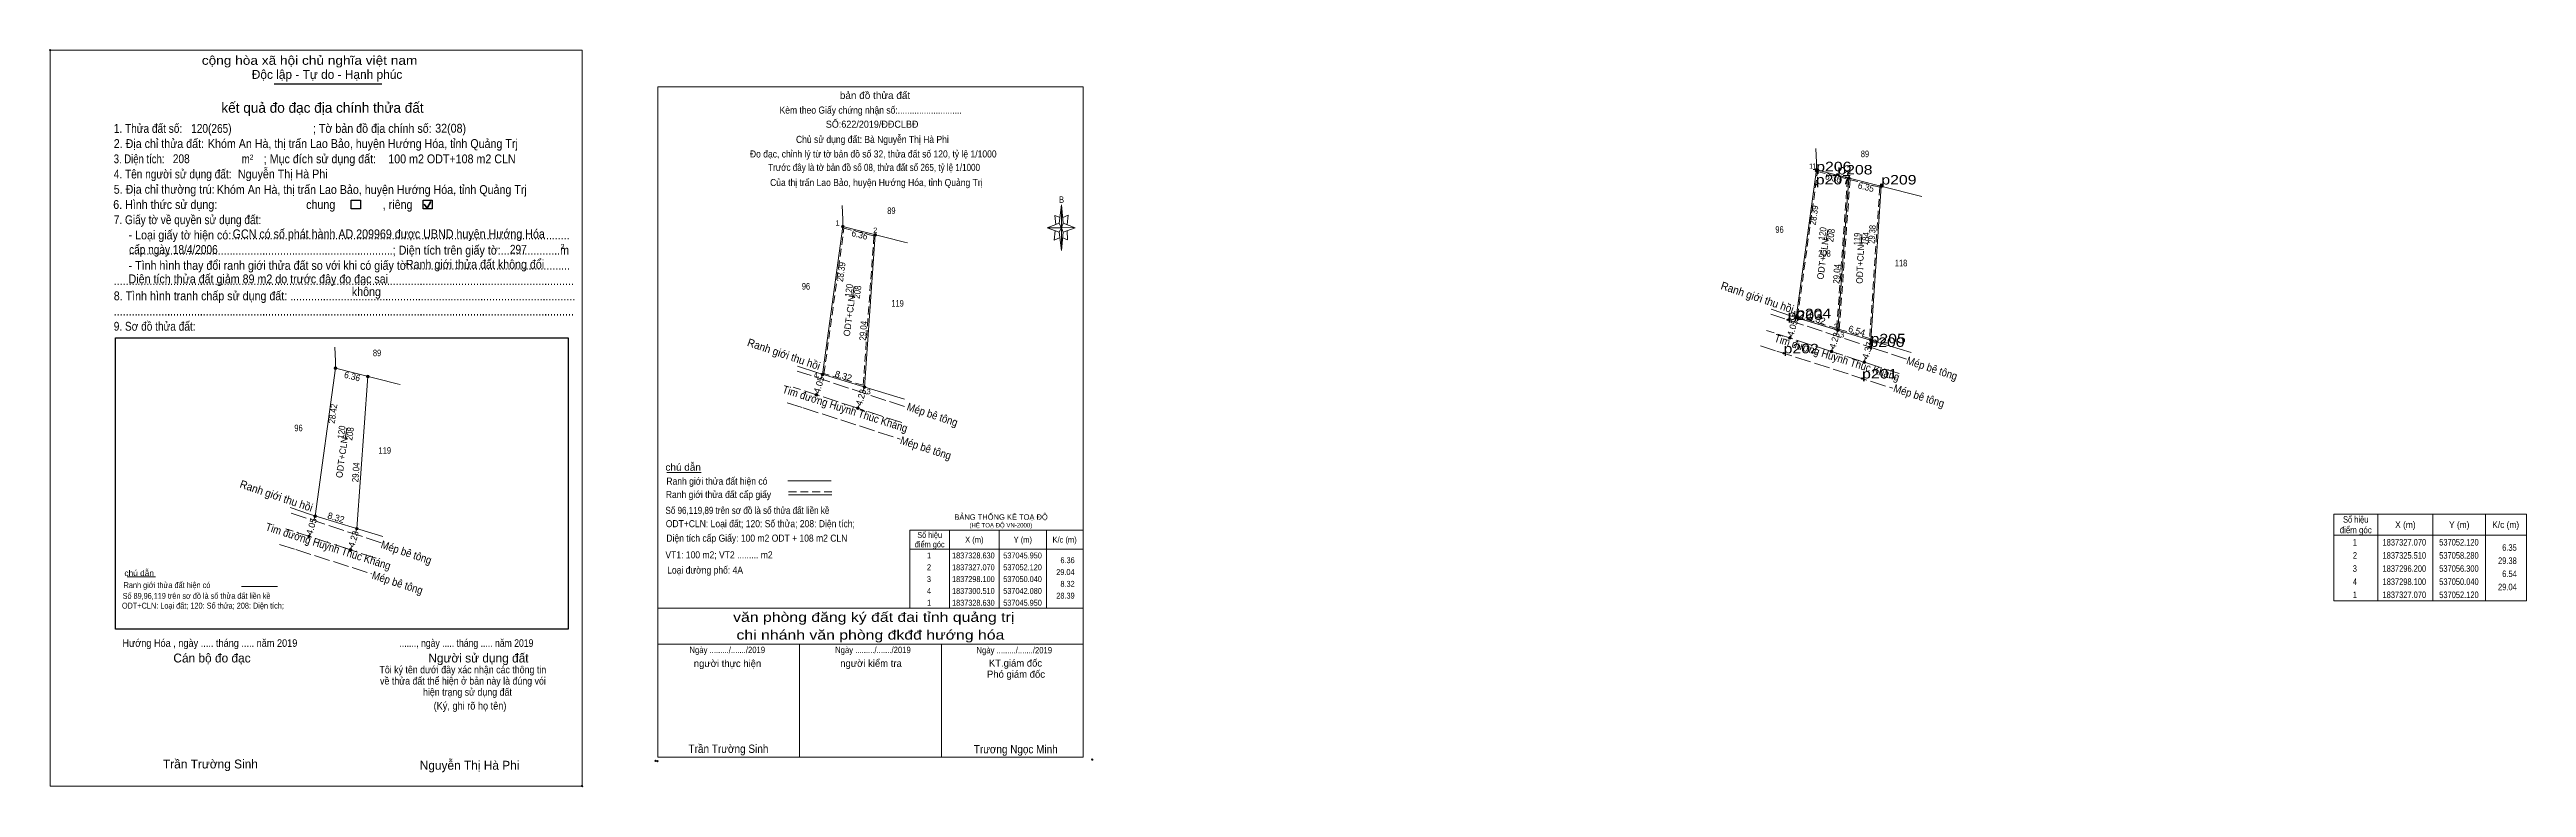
# Model space of a CAD drawing. Header units: metres. Extents: x 536710 to 537181, y 1837211 to 1837352.
import ezdxf
from ezdxf.enums import TextEntityAlignment as Align

# ---------------------------------------------------------------- set-up
doc = ezdxf.new("R2010")
doc.units = ezdxf.units.M
doc.header["$LTSCALE"] = 0.5
doc.header["$PDMODE"] = 32
doc.header["$PDSIZE"] = 0.25
doc.linetypes.add('LONG_DASHED', pattern=[7.5, 6, -1.5])
doc.linetypes.add('MEDIUM_DASHED', pattern=[4.5, 3, -1.5])
for name, color, linetype, lineweight in [('1', 7, 'Continuous', 13), ('10', 7, 'Continuous', 13), ('17', 7, 'Continuous', 13), ('2', 7, 'Continuous', 13), ('22', 7, 'LONG_DASHED', 13), ('23', 7, 'Continuous', 13), ('36', 7, 'Continuous', 13), ('5', 7, 'Continuous', 13), ('6', 7, 'Continuous', 13), ('63', 7, 'Continuous', 13)]:
    doc.layers.add(name, color=color, linetype=linetype, lineweight=lineweight)
doc.layers.add('12', color=7, linetype='Continuous')
doc.layers.add('7', color=7, linetype='Continuous')

msp = doc.modelspace()

# ---------------------------------------------------------------- hatches: boundary and pattern name
at = {"layer": '10'}
for points in [[(537046.2, 1837328.63, 1), (537045.7, 1837328.63, 1)], [(537052.37, 1837327.07, 1), (537051.87, 1837327.07, 1)], [(537058.53, 1837325.51, 1), (537058.03, 1837325.51, 1)], [(536860.87, 1837317.82, 1), (536860.37, 1837317.82, 1)], [(536867.04, 1837316.26, 1), (536866.54, 1837316.26, 1)], [(537042.32, 1837300.48, 1), (537041.82, 1837300.48, 1)], [(537050.29, 1837298.1, 1), (537049.79, 1837298.1, 1)], [(537056.55, 1837296.2, 1), (537056.05, 1837296.2, 1)], [(536764.2757, 1837290.8679, 1), (536763.7757, 1837290.8679, 1)], [(536770.4457, 1837289.3079, 1), (536769.9457, 1837289.3079, 1)], [(536856.99, 1837289.67, 1), (536856.49, 1837289.67, 1)], [(536864.96, 1837287.29, 1), (536864.46, 1837287.29, 1)], [(536760.3957, 1837262.7179, 1), (536759.8957, 1837262.7179, 1)], [(536768.3657, 1837260.3379, 1), (536767.8657, 1837260.3379, 1)]]:
    msp.add_hatch(color=256, dxfattribs=at).paths.add_polyline_path(points)
at = {"layer": '23'}
for points in [[(537041.16, 1837296.63, 1), (537040.66, 1837296.63, 1)], [(537055.29, 1837292.02, 1), (537054.79, 1837292.02, 1)], [(536855.83, 1837285.82, 1), (536855.33, 1837285.82, 1)], [(536759.2357, 1837258.8679, 1), (536758.7357, 1837258.8679, 1)]]:
    msp.add_hatch(color=256, dxfattribs=at).paths.add_polyline_path(points)
at = {"layer": '36'}
for points in [[(537049.06, 1837294.05, 1), (537048.56, 1837294.05, 1)], [(536863.73, 1837283.24, 1), (536863.23, 1837283.24, 1)], [(536767.1357, 1837256.2879, 1), (536766.6357, 1837256.2879, 1)]]:
    msp.add_hatch(color=256, dxfattribs=at).paths.add_polyline_path(points)

# ---------------------------------------------------------------- linework, layer by layer
at = {"layer": '1'}
msp.add_lwpolyline([(537045.95, 1837328.63), (537052.12, 1837327.07), (537050.04, 1837298.1), (537042.08, 1837300.51)], close=True, dxfattribs=at)
at = {"layer": '10'}
for p, q in [((537057.7, 1837325.65), (537045.95, 1837328.63)), ((537050.04, 1837298.1), (537052.12, 1837327.07)), ((537058.23, 1837325.52), (537057.7, 1837325.65)), ((537058.23, 1837325.52), (537065.98, 1837323.55)), ((536872.37, 1837314.84), (536860.62, 1837317.82)), ((536864.71, 1837287.29), (536866.79, 1837316.26)), ((536872.9, 1837314.71), (536872.37, 1837314.84)), ((537040.91, 1837296.63), (537041.05, 1837297.11)), ((537041.84, 1837299.71), (537042.08, 1837300.51)), ((537049.77, 1837297.23), (537050.04, 1837298.1)), ((537056.03, 1837295.3), (537056.3, 1837296.2)), ((537048.81, 1837294.05), (537049.02, 1837294.73)), ((537055.04, 1837292.02), (537055.31, 1837292.92)), ((536775.78, 1837287.89), (536764.03, 1837290.87)), ((536768.12, 1837260.34), (536770.2, 1837289.31)), ((536776.31, 1837287.76), (536775.78, 1837287.89)), ((536856.51, 1837288.9), (536856.75, 1837289.7)), ((536864.44, 1837286.42), (536864.71, 1837287.29)), ((536855.58, 1837285.82), (536855.72, 1837286.3)), ((536863.48, 1837283.24), (536863.69, 1837283.92)), ((536758.99, 1837258.87), (536759.13, 1837259.35)), ((536759.92, 1837261.95), (536760.16, 1837262.75)), ((536767.85, 1837259.47), (536768.12, 1837260.34)), ((536766.89, 1837256.29), (536767.1, 1837256.97))]:
    msp.add_line(p, q, dxfattribs=at)
for points in [[(537045.95, 1837328.63), (537045.94, 1837330), (537045.84, 1837332.67)], [(536860.62, 1837317.82), (536860.61, 1837319.19), (536860.51, 1837321.86)], [(536764.03, 1837290.87), (536764.02, 1837292.24), (536763.92, 1837294.91)]]:
    msp.add_lwpolyline(points, dxfattribs=at)
for centre in [(537045.95, 1837328.63), (537052.12, 1837327.07), (537058.28, 1837325.51), (536860.62, 1837317.82), (536866.79, 1837316.26), (537042.07, 1837300.48), (537050.04, 1837298.1), (537056.3, 1837296.2), (536764.0257, 1837290.8679), (536770.1957, 1837289.3079), (536856.74, 1837289.67), (536864.71, 1837287.29), (536760.1457, 1837262.7179), (536768.1157, 1837260.3379)]:
    msp.add_circle(centre, 0.25, dxfattribs=at)
at = {"layer": '17'}
for p, q in [((536827.12, 1837271), (536833.63, 1837271)), ((536724.36, 1837251.18), (536729.79, 1837251.18))]:
    msp.add_line(p, q, dxfattribs=at)
at = {"layer": '2', "lineweight": 25}
for p, q in [((536752.37, 1837344.97), (536772.85, 1837344.97)), ((536722.14, 1837296.68), (536808.34, 1837296.68)), ((536808.34, 1837296.68), (536808.34, 1837241.19))]:
    msp.add_line(p, q, dxfattribs=at)
at = {"layer": '2', "lineweight": 35}
for p, q in [((536780.93, 1837322.08), (536781.51, 1837321.34)), ((536781.51, 1837321.34), (536782.21, 1837322.59))]:
    msp.add_line(p, q, dxfattribs=at)
at = {"layer": '2'}
for p, q in [((537048.09, 1837317.21), (537047.81, 1837315.17)), ((537054.59, 1837316.34), (537054.49, 1837314.41)), ((536862.76, 1837306.4), (536862.48, 1837304.36)), ((536766.17, 1837279.45), (536765.89, 1837277.41)), ((537152.81, 1837263.09), (537152.81, 1837246.59)), ((537163.31, 1837263.09), (537163.31, 1837246.59)), ((537173.31, 1837263.09), (537173.31, 1837246.59)), ((537144.41, 1837259.09), (537181.11, 1837259.09))]:
    msp.add_line(p, q, dxfattribs=at)
for points in [[(536709.72, 1837351.4), (536810.98, 1837351.4), (536810.98, 1837211.35), (536709.72, 1837211.35)], [(537144.41, 1837263.09), (537181.11, 1837263.09), (537181.11, 1837246.59), (537144.41, 1837246.59)]]:
    msp.add_lwpolyline(points, close=True, dxfattribs=at)
at = {"layer": '2', "linetype": 'MEDIUM_DASHED'}
for points in [[(537046.16, 1837328.32), (537051.86, 1837326.88), (537049.81, 1837298.43), (537042.35, 1837300.66)], [(537052.35, 1837326.75), (537058.02, 1837325.32), (537056.07, 1837296.53), (537050.3, 1837298.28)], [(536860.83, 1837317.51), (536866.53, 1837316.07), (536864.48, 1837287.62), (536857.02, 1837289.85)]]:
    msp.add_lwpolyline(points, close=True, dxfattribs=at)
at = {"layer": '2', "lineweight": 25}
for points in [[(536767.02, 1837322.83), (536768.76, 1837322.83), (536768.76, 1837321.21), (536767.02, 1837321.21)], [(536780.7, 1837322.83), (536782.44, 1837322.83), (536782.44, 1837321.21), (536780.7, 1837321.21)]]:
    msp.add_lwpolyline(points, close=True, dxfattribs=at)
msp.add_lwpolyline([(536808.34, 1837241.19), (536722.14, 1837241.19), (536722.14, 1837296.68)], dxfattribs=at)
at = {"layer": '2'}
for p in [(536709.72, 1837351.4), (536810.98, 1837211.35)]:
    msp.add_point(p, dxfattribs=at)
at = {"layer": '22'}
for p, q in [((537057.7, 1837294.38), (537037.25, 1837301.15)), ((537048.6, 1837294.12), (537036.47, 1837298.08)), ((537063.09, 1837292.59), (537057.7, 1837294.38)), ((536863.27, 1837283.31), (536851.14, 1837287.27)), ((536872.37, 1837283.57), (536851.92, 1837290.34)), ((536849.99, 1837284.3), (536853.08, 1837283.31)), ((536853.08, 1837283.31), (536871.55, 1837277.39)), ((536772.71, 1837257.64), (536755.33, 1837263.39)), ((536766.68, 1837256.36), (536754.55, 1837260.32)), ((536753.4, 1837257.35), (536756.49, 1837256.36)), ((536756.49, 1837256.36), (536770.95, 1837251.73))]:
    msp.add_line(p, q, dxfattribs=at)
for points in [[(537035.32, 1837295.11), (537038.41, 1837294.12), (537060.48, 1837287.05)], [(537061.69, 1837289.85), (537048.81, 1837294.05), (537048.6, 1837294.12)], [(536871.81, 1837280.52), (536863.48, 1837283.24), (536863.27, 1837283.31)], [(536771.78, 1837254.7), (536766.89, 1837256.29), (536766.68, 1837256.36)]]:
    msp.add_lwpolyline(points, dxfattribs=at)
at = {"layer": '23'}
for points in [[(537037.31, 1837302.1), (537041.19, 1837300.78), (537057.7, 1837295.77), (537064.01, 1837293.86)], [(536851.98, 1837291.29), (536855.86, 1837289.97), (536872.37, 1837284.96)], [(536755.39, 1837264.34), (536759.27, 1837263.02), (536773.04, 1837258.84)]]:
    msp.add_lwpolyline(points, dxfattribs=at)
for centre in [(537040.91, 1837296.63), (537055.04, 1837292.02), (536855.58, 1837285.82), (536758.9857, 1837258.8679)]:
    msp.add_circle(centre, 0.25, dxfattribs=at)
for centre in [(537048.81, 1837294.05), (536863.48, 1837283.24), (536766.8857, 1837256.2879)]:
    msp.add_arc(centre, 0.25, 16.26021, 163.7398, dxfattribs=at)
at = {"layer": '36'}
for p, q in [((537045.95, 1837328.63), (537042.07, 1837300.48)), ((537058.28, 1837325.51), (537057.7, 1837316.92)), ((536860.62, 1837317.82), (536856.74, 1837289.67)), ((537057.7, 1837316.92), (537056.3, 1837296.2)), ((536764.03, 1837290.87), (536760.15, 1837262.72))]:
    msp.add_line(p, q, dxfattribs=at)
for centre in [(537048.81, 1837294.05), (536863.48, 1837283.24), (536766.8857, 1837256.2879)]:
    msp.add_circle(centre, 0.25, dxfattribs=at)
at = {"layer": '5'}
for p, q in [((536901.77, 1837318.48), (536902.22, 1837321.99)), ((536901.77, 1837316.77), (536899.52, 1837317.58)), ((536902.58, 1837316.77), (536902.22, 1837313.26)), ((536903.39, 1837315.33), (536902.49, 1837315.69)), ((536902.58, 1837318.48), (536904.83, 1837317.58)), ((536903.3, 1837317.04), (536903.39, 1837315.33)), ((536825.39, 1837245.19), (536906.39, 1837245.19)), ((536825.39, 1837238.35), (536906.21, 1837238.35)), ((536825.39, 1837238.35), (536906.21, 1837238.35)), ((536825.39, 1837238.35), (536906.21, 1837238.35)), ((536852.39, 1837216.84), (536852.39, 1837238.35)), ((536879.39, 1837216.84), (536879.39, 1837238.35))]:
    msp.add_line(p, q, dxfattribs=at)
for points in [[(536825.39, 1837344.46), (536906.39, 1837344.46), (536906.39, 1837216.84), (536825.39, 1837216.84)], [(536902.22, 1837321.99), (536902.58, 1837318.48), (536902.22, 1837317.58)], [(536902.22, 1837317.58), (536899.52, 1837317.58), (536901.77, 1837318.48), (536902.58, 1837316.77), (536904.83, 1837317.58), (536902.22, 1837317.67)], [(536902.22, 1837317.58), (536902.22, 1837313.26), (536901.77, 1837316.77)]]:
    msp.add_lwpolyline(points, close=True, dxfattribs=at)
for points in [[(536901.95, 1837319.56), (536900.96, 1837319.92), (536901.14, 1837318.21)], [(536902.49, 1837319.56), (536903.48, 1837320.01), (536903.3, 1837318.21)], [(536902.22, 1837317.58), (536901.77, 1837318.48), (536899.52, 1837317.58)], [(536901.05, 1837317.04), (536900.87, 1837315.24), (536901.86, 1837315.69)], [(536902.22, 1837317.58), (536902.58, 1837316.77), (536904.83, 1837317.58)], [(536906.39, 1837216.84), (536825.39, 1837216.84), (536825.39, 1837238.35)]]:
    msp.add_lwpolyline(points, dxfattribs=at)
for p in [(536824.96, 1837216.14), (536825.32, 1837216.08)]:
    msp.add_point(p, dxfattribs=at)
at = {"layer": '6'}
for p, q in [((536850.16, 1837269.43), (536858.38, 1837269.43)), ((536850.28, 1837266.8), (536858.51, 1837266.8)), ((536746.13, 1837249.33), (536752.98, 1837249.33))]:
    msp.add_line(p, q, dxfattribs=at)
at = {"layer": '6', "linetype": 'MEDIUM_DASHED'}
msp.add_line((536850.28, 1837267.35), (536858.56, 1837267.35), dxfattribs=at)
at = {"layer": '6'}
msp.add_point((536908.1, 1837216.39), dxfattribs=at)
at = {"layer": '63'}
for p, q in [((536880.92, 1837260.04), (536880.92, 1837245.19)), ((536890.37, 1837260.04), (536890.37, 1837245.19)), ((536899.37, 1837260.04), (536899.37, 1837245.19)), ((536873.36, 1837256.44), (536906.39, 1837256.44))]:
    msp.add_line(p, q, dxfattribs=at)
msp.add_lwpolyline([(536873.36, 1837260.04), (536906.39, 1837260.04), (536906.39, 1837245.19), (536873.36, 1837245.19)], close=True, dxfattribs=at)
at = {"layer": '7'}
for p in [(537045.83, 1837325.86), (537045.91, 1837328.36), (537049.93, 1837327.75), (537058.3, 1837325.84), (537040.48, 1837300.08), (537042.06, 1837300.39), (537039.7, 1837293.71), (537056.03, 1837294.93), (537056.26, 1837295.62), (537054.64, 1837288.92)]:
    msp.add_point(p, dxfattribs=at)

# ---------------------------------------------------------------- texts
at = {"layer": '1', "width": 0.85}
msp.add_text('208', height=1.25, dxfattribs=at).set_placement((537047.485, 1837312.11), align=Align.CENTER)
at = {"layer": '1'}
for s, height, width, p in [('BẢNG THỐNG KÊ TOẠ ĐỘ ', 1.035, 0.95, (536881.84, 1837262.03)), ('(HỆ TOẠ ĐỘ VN-2000)', 0.837, 0.9, (536884.72, 1837260.57))]:
    msp.add_text(s, height=height, dxfattribs=dict(at, width=width)).set_placement(p)
at = {"layer": '10', "width": 0.85}
for s, p in [('89', (537055.185, 1837331.04)), ('89', (536869.855, 1837320.23)), ('96', (537038.92, 1837316.65)), ('118', (537062.055, 1837310.26)), ('96', (536853.59, 1837305.84)), ('119', (536871.03, 1837302.6)), ('89', (536771.945, 1837293.16)), ('96', (536756.99, 1837278.88)), ('119', (536773.42, 1837274.59))]:
    msp.add_text(s, height=1.25, dxfattribs=at).set_placement(p, align=Align.CENTER)
at = {"layer": '10'}
for p in [(537047.7871, 1837311.5747), (536862.4565, 1837300.7597), (536765.8565, 1837273.7997)]:
    msp.add_text('ODT+CLN', height=1.25, rotation=82.158, dxfattribs=at).set_placement(p, align=Align.CENTER)
for s, height, rotation, width, p in [('120', 1.25, 82.158, 0.9, (537047.7056, 1837316.3947)), ('208', 1.25, 82.158, 0.9, (537049.3121, 1837316.0797)), ('119', 1.25, 87.787, 0.85, (537054.327, 1837315.4459)), ('184', 1.25, 82.158, 0.9, (537055.8956, 1837315.4247)), ('ODT+CLN', 1.25, 87.787, 0.95, (537054.8838, 1837310.6509)), ('120', 1.25, 82.158, 0.9, (536862.3756, 1837305.5847)), ('208', 1.25, 82.158, 0.9, (536863.9821, 1837305.2697)), ('Ranh giới thu hồi', 1.5, 341.189, 0.95, (537034.4732, 1837303.6433)), ('Ranh giới thu hồi', 1.5, 341.189, 0.95, (536849.1432, 1837292.8333)), ('Tim đường Huỳnh Thúc Kháng', 1.5, 342.237, 0.9, (537049.6362, 1837292.173)), ('Mép bê tông', 1.5, 341.672, 0.9, (537067.7142, 1837290.1387)), ('Tim đường Huỳnh Thúc Kháng', 1.5, 342.237, 0.9, (536860.8112, 1837282.4446)), ('Mép bê tông', 1.5, 342.237, 0.9, (537065.2462, 1837284.8983)), ('Mép bê tông', 1.5, 341.672, 0.9, (536877.4242, 1837281.3387)), ('120', 1.25, 82.158, 0.9, (536765.7756, 1837278.6247)), ('208', 1.25, 82.158, 0.9, (536767.3821, 1837278.3097)), ('Mép bê tông', 1.5, 342.237, 0.9, (536876.1712, 1837274.9799)), ('Ranh giới thu hồi', 1.5, 341.189, 0.95, (536752.5432, 1837265.8733)), ('Tim đường Huỳnh Thúc Kháng', 1.5, 342.237, 0.9, (536762.4212, 1837256.2646)), ('Mép bê tông', 1.5, 341.672, 0.9, (536777.2742, 1837255.1187)), ('Mép bê tông', 1.5, 342.237, 0.9, (536775.6012, 1837249.3299))]:
    msp.add_text(s, height=height, rotation=rotation, dxfattribs=dict(at, width=width)).set_placement(p, align=Align.CENTER)
at = {"layer": '12', "width": 1.25}
for s, p in [('p206', (537045.91, 1837328.36)), ('p208', (537049.93, 1837327.75)), ('p207', (537045.83, 1837325.86)), ('p209', (537058.3, 1837325.84)), ('p203', (537040.48, 1837300.08)), ('p204', (537042.06, 1837300.39)), ('p200', (537056.03, 1837294.93)), ('p205', (537056.26, 1837295.62)), ('p202', (537039.7, 1837293.71)), ('p201', (537054.64, 1837288.92))]:
    msp.add_text(s, height=1.8, dxfattribs=at).set_placement(p)
at = {"layer": '2'}
for s, height, width, p in [('cộng hòa xã hội chủ nghĩa việt nam', 1.69, 1.15, (536738.58, 1837348.62)), ('2. Địa chỉ thửa đất:', 1.69, 0.9, (536721.82, 1837332.78)), ('1. Thửa đất số:', 1.69, 0.85, (536721.82, 1837335.67)), ('120(265)', 1.69, 0.85, (536736.56, 1837335.67)), ('Khóm An Hà, thị trấn Lao Bảo, huyện Hướng Hóa, tỉnh Quảng Trj', 1.69, 0.9, (536739.74, 1837332.78)), ('; Tờ bản đồ địa chính số:', 1.69, 0.9, (536759.74, 1837335.67)), ('32(08)', 1.69, 0.9, (536783.01, 1837335.7)), ('3. Diện tích:', 1.69, 0.8, (536721.82, 1837329.88)), ('208', 1.69, 0.85, (536733.07, 1837329.9)), ('Nguyễn Thị Hà Phi', 1.69, 0.9, (536745.46, 1837327)), ('m', 1.69, 0.8, (536746.19, 1837329.88)), ('2', 0.9657, 0.8, (536747.7, 1837330.56)), ('; Mục đích sử dụng đất:', 1.69, 0.9, (536750.38, 1837329.88)), ('100 m2 ODT+108 m2 CLN', 1.69, 0.9, (536774.08, 1837329.87)), ('4. Tên người sử dụng đất:', 1.69, 0.85, (536721.82, 1837326.99)), ('5. Địa chỉ thường trú:', 1.69, 0.9, (536721.82, 1837324.08)), ('Khóm An Hà, thị trấn Lao Bảo, huyện Hướng Hóa, tỉnh Quảng Trj', 1.69, 0.9, (536741.45, 1837324.03)), ('6. Hình thức sử dụng:', 1.69, 0.9, (536721.72, 1837321.18)), ('7. Giấy tờ về quyền sử dụng đất:', 1.69, 0.85, (536721.82, 1837318.29)), ('chung                , riêng', 1.69, 0.9, (536758.45, 1837321.18)), ('     - Loại giấy tờ hiện có:..................................................................................................................', 1.69, 0.9, (536721.82, 1837315.39)), ('GCN có số phát hành AD 209969 được UBND huyện Hướng Hóa', 1.69, 0.9, (536744.45, 1837315.6)), ('     - Tình hình thay đổi ranh giới thửa đất so với khi có giấy tờ:......................................................', 1.69, 0.9, (536721.82, 1837309.6)), (' cấp ngày 18/4/2006', 1.69, 0.85, (536724.2, 1837312.62)), ('     .........................................................................................; Diện tích trên giấy tờ:....................m', 1.69, 0.9, (536721.82, 1837312.5)), ('Ranh giới thửa đất không đổi', 1.69, 0.9, (536777.43, 1837309.81)), ('297', 1.69, 0.85, (536797.23, 1837312.66)), ('2', 0.9657, 0.8, (536806.91, 1837313.56)), ('8. Tình hình tranh chấp sử dụng đất: ................................................................................................', 1.69, 0.9, (536721.82, 1837303.8)), ('...........................................................................................................................................................', 1.69, 0.9, (536721.82, 1837306.7)), ('Diện tích thửa đất giảm 89 m2 do trước đây đo đạc sai', 1.69, 0.9, (536724.64, 1837307.03)), ('không', 1.69, 0.9, (536767.14, 1837304.6)), ('...........................................................................................................................................................', 1.69, 0.9, (536721.82, 1837300.9)), ('9. Sơ đồ thửa đất:', 1.69, 0.85, (536721.82, 1837298.01)), ('Hướng Hóa , ngày ..... tháng ..... năm 2019', 1.447, 0.9, (536723.48, 1837237.84)), ('......., ngày ..... tháng ..... năm 2019', 1.447, 0.85, (536776.2, 1837237.84)), ('(Ký, ghi rõ họ tên)', 1.449, 0.9, (536782.71, 1837225.9))]:
    msp.add_text(s, height=height, dxfattribs=dict(at, width=width)).set_placement(p)
for s, p in [('Độc lập - Tự do - Hạnh phúc', (536748.1, 1837345.95)), ('Cán bộ đo đạc', (536733.17, 1837234.87)), ('Người sử dụng đất', (536781.7, 1837234.87)), ('Trần Trường Sinh', (536731.19, 1837214.7)), ('Nguyễn Thị Hà Phi', (536780.07, 1837214.46))]:
    msp.add_text(s, height=1.69, dxfattribs=at).set_placement(p)
for s, height, p in [('kết quả đo đạc địa chính thửa đất', 1.932, (536761.56, 1837339.49)), ('.', 0.4829, (536810.9589, 1837211.08))]:
    msp.add_text(s, height=height, dxfattribs=at).set_placement(p, align=Align.CENTER)
for s, height, width, p in [(' 1', 1, 0.9, (537045.32, 1837328.83)), (' 2', 1, 0.9, (537052.5, 1837327.45)), (' 1', 1, 0.9, (536859.99, 1837318.02)), (' 2', 1, 0.9, (536867.17, 1837316.64)), (' 4', 1, 0.95, (537041.17, 1837299.89)), (' 3', 1, 0.95, (537051.25, 1837296.74)), (' 4', 1, 0.95, (536855.84, 1837289.08)), (' 3', 1, 0.95, (536865.92, 1837285.93)), ('29.38', 1.25, 0.85, (537179.26, 1837253.62)), ('6.35', 1.25, 0.85, (537179.26, 1837256.12)), ('29.04', 1.25, 0.85, (537179.26, 1837248.62)), ('6.54', 1.25, 0.85, (537179.26, 1837251.12))]:
    msp.add_text(s, height=height, dxfattribs=dict(at, width=width)).set_placement(p, align=Align.RIGHT)
for s, rotation, width, p in [('6.36', 345.811, 0.95, (537048.9918, 1837326.4778)), ('6.35', 345.789, 0.95, (537055.2316, 1837324.7623)), ('28.39', 82.152, 0.9, (537046.0684, 1837319.9047)), ('6.36', 345.811, 0.95, (536863.6618, 1837315.6678)), ('29.38', 86.135, 0.85, (537057.1435, 1837316.3079)), ('28.39', 82.152, 0.9, (536860.8884, 1837309.1147)), ('29.04', 85.893, 0.9, (537050.4432, 1837308.7752)), ('29.04', 85.893, 0.9, (536865.1132, 1837297.9652)), ('6.36', 345.811, 0.95, (536767.0618, 1837288.7078)), ('28.42', 82.152, 0.9, (536764.1391, 1837282.1297)), ('29.04', 85.893, 0.9, (536768.5132, 1837271.0052))]:
    msp.add_text(s, height=1.25, rotation=rotation, dxfattribs=dict(at, width=width)).set_placement(p, align=Align.CENTER)
for s, rotation, p in [('8.32', 343.373, (537045.8812, 1837299.6157)), ('6.54', 343.116, (537053.4485, 1837297.3961)), ('8.32', 343.373, (536860.5462, 1837288.8072)), ('8.32', 343.373, (536763.9462, 1837261.8472))]:
    msp.add_text(s, height=1.25, rotation=rotation, dxfattribs=at).set_placement(p, align=Align.CENTER)
for s, height, width, p in [('điểm góc', 1.25, 0.9, (537148.61, 1837259.47)), ('Số hiệu', 1.25, 0.85, (537148.61, 1837261.47)), (' 1', 1.25, 0.75, (537148.26, 1837257.12)), ('1837327.070', 1.25, 0.85, (537157.86, 1837257.12)), ('X (m)', 1.25, 0.95, (537158.06, 1837260.47)), ('537052.120', 1.25, 0.85, (537168.26, 1837257.12)), ('Y (m)', 1.25, 0.95, (537168.315, 1837260.47)), ('K/c (m)', 1.25, 0.95, (537177.155, 1837260.47)), (' 2', 1.25, 0.85, (537148.265, 1837254.62)), ('1837325.510', 1.25, 0.85, (537157.86, 1837254.62)), ('537058.280', 1.25, 0.85, (537168.26, 1837254.62)), (' 4', 1.25, 0.85, (537148.26, 1837249.62)), (' 3', 1.25, 0.8, (537148.255, 1837252.12)), ('1837296.200', 1.25, 0.85, (537157.86, 1837252.12)), ('1837298.100', 1.25, 0.85, (537157.86, 1837249.62)), ('537056.300', 1.25, 0.85, (537168.26, 1837252.12)), ('537050.040', 1.25, 0.85, (537168.26, 1837249.62)), (' 1', 1.25, 0.75, (537148.26, 1837247.12)), ('1837327.070', 1.25, 0.85, (537157.86, 1837247.12)), ('537052.120', 1.25, 0.85, (537168.26, 1837247.12)), ('Tôi ký tên dưới đây xác nhận các thông tin', 1.396, 0.9, (536788.27, 1837232.81)), ('về thửa đất thể hiện ở bản này là đúng vói', 1.396, 0.9, (536788.295, 1837230.67)), ('hiện trạng sử dụng đất', 1.396, 0.9, (536789.145, 1837228.54))]:
    msp.add_text(s, height=height, dxfattribs=dict(at, width=width)).set_placement(p, align=Align.CENTER)
at = {"layer": '23'}
for s, rotation, p in [('4.05', 73.22, (537041.9937, 1837298.3546)), ('4.37', 73.225, (537056.2635, 1837294.0746)), ('4.05', 73.22, (536856.6637, 1837287.5446)), ('4.05', 73.22, (536760.0637, 1837260.5846))]:
    msp.add_text(s, height=1.25, rotation=rotation, dxfattribs=at).set_placement(p, align=Align.CENTER)
at = {"layer": '23', "width": 0.95}
for p in [(537049.9835, 1837295.9534), (536864.6535, 1837285.1434), (536768.0535, 1837258.1834)]:
    msp.add_text('4.23', height=1.25, rotation=73.106, dxfattribs=at).set_placement(p, align=Align.CENTER)
at = {"layer": '5'}
for s, height, width, p in [('bản đồ thửa đất', 1.35, 1.05, (536866.735, 1837342.13)), ('Kèm theo Giấy chứng nhận số:...........................', 1.35, 0.9, (536865.905, 1837339.33)), ('SỐ:622/2019/ĐĐCLBĐ', 1.35, 0.95, (536866.185, 1837336.64)), ('Chủ sử dụng đất: Bà Nguyễn Thị Hà Phi', 1.35, 0.9, (536866.235, 1837333.75)), ('Đo đạc, chỉnh lý từ tờ bản đồ số 32, thửa đất số 120, tỷ lệ 1/1000 ', 1.35, 0.9, (536866.63, 1837330.98)), ('Trước đây là tờ bản đồ số 08, thửa đất số 265, tỷ lệ 1/1000 ', 1.35, 0.85, (536866.78, 1837328.42)), ('Của thị trấn Lao Bảo, huyện Hướng Hóa, tỉnh Quảng Trị', 1.35, 0.9, (536866.99, 1837325.54)), ('B', 1.24, 0.75, (536902.245, 1837322.34)), ('văn phòng đăng ký đất đai tỉnh quảng trị', 1.8, 1.25, (536866.485, 1837242.6)), ('chi nhánh văn phòng đkđđ hướng hóa', 1.8, 1.25, (536865.86, 1837239.22)), ('Ngày ........./......./2019', 1.215, 0.9, (536838.615, 1837236.65)), ('Ngày ........./......./2019', 1.215, 0.9, (536866.345, 1837236.65)), ('Ngày ........./......./2019', 1.215, 0.9, (536893.245, 1837236.6)), ('Trần Trường Sinh', 1.58, 0.9, (536838.835, 1837217.66)), ('Trương Ngọc Minh', 1.57, 0.9, (536893.535, 1837217.58))]:
    msp.add_text(s, height=height, dxfattribs=dict(at, width=width)).set_placement(p, align=Align.CENTER)
for s, p in [('người thực hiện', (536838.66, 1837234.01)), ('người kiểm tra', (536865.975, 1837234.03)), ('KT.giám đốc', (536893.48, 1837234.08)), ('Phó giám đốc', (536893.575, 1837231.96))]:
    msp.add_text(s, height=1.35, dxfattribs=at).set_placement(p, align=Align.CENTER)
at = {"layer": '6'}
for s, height, width, p in [('chú dẫn', 1.35, 1.05, (536826.84, 1837271.36)), ('Ranh giới thửa đất cấp giấy', 1.35, 0.9, (536826.92, 1837266.16)), ('Ranh giới thửa đất hiện có ', 1.35, 0.9, (536827.02, 1837268.7)), ('Số 96,119,89 trên sơ đồ là số thửa đất liền kề', 1.35, 0.85, (536826.84, 1837263.14)), ('ODT+CLN: Loại đất; 120: Số thửa; 208: Diện tích;', 1.35, 0.9, (536826.91, 1837260.61)), ('Diện tích cấp Giấy: 100 m2 ODT + 108 m2 CLN', 1.35, 0.9, (536827.02, 1837257.86)), ('VT1: 100 m2; VT2 ......... m2', 1.35, 0.9, (536826.84, 1837254.68)), ('Ranh giới thửa đất hiện có ', 1.125, 0.9, (536723.68, 1837249.03)), ('chú dẫn', 1.125, 1.05, (536723.85, 1837251.31)), ('Loại đường phố: 4A', 1.35, 0.9, (536827.17, 1837251.78)), ('ODT+CLN: Loại đất; 120: Số thửa; 208: Diện tích;', 1.12, 0.9, (536723.37, 1837245.12)), ('Số 89,96,119 trên sơ đồ là số thửa đất liền kề', 1.12, 0.85, (536723.51, 1837246.98))]:
    msp.add_text(s, height=height, dxfattribs=dict(at, width=width)).set_placement(p)
at = {"layer": '63'}
for s, height, width, p in [(' 1', 1.25, 0.75, (537045.95, 1837328.63)), (' 2', 1.25, 0.85, (537052.12, 1837327.07)), (' 4', 1.25, 0.85, (537042.08, 1837300.51)), (' 3', 1.25, 0.8, (537050.04, 1837298.1)), ('6.36', 1.125, 0.85, (536904.74, 1837253.77)), ('29.04', 1.125, 0.85, (536904.72, 1837251.52)), ('8.32', 1.125, 0.85, (536904.74, 1837249.27)), ('28.39', 1.125, 0.85, (536904.73, 1837247.02))]:
    msp.add_text(s, height=height, dxfattribs=dict(at, width=width)).set_placement(p, align=Align.RIGHT)
for s, width, p in [('Số hiệu', 0.85, (536877.14, 1837258.58)), ('X (m)', 0.95, (536885.645, 1837257.68)), ('Y (m)', 0.95, (536894.875, 1837257.68)), ('K/c (m)', 0.95, (536902.83, 1837257.68)), ('điểm góc', 0.9, (536877.145, 1837256.78)), (' 2', 0.85, (536876.825, 1837252.42)), (' 1', 0.75, (536876.825, 1837254.67)), ('1837328.630', 0.85, (536885.46, 1837254.67)), ('1837327.070', 0.85, (536885.46, 1837252.42)), ('537045.950', 0.85, (536894.825, 1837254.67)), ('537052.120', 0.85, (536894.825, 1837252.42)), (' 4', 0.85, (536876.825, 1837247.92)), (' 3', 0.8, (536876.815, 1837250.17)), ('1837298.100', 0.85, (536885.46, 1837250.17)), ('1837300.510', 0.85, (536885.46, 1837247.92)), ('537050.040', 0.85, (536894.825, 1837250.17)), ('537042.080', 0.85, (536894.825, 1837247.92)), (' 1', 0.75, (536876.825, 1837245.67)), ('1837328.630', 0.85, (536885.46, 1837245.67)), ('537045.950', 0.85, (536894.825, 1837245.67))]:
    msp.add_text(s, height=1.125, dxfattribs=dict(at, width=width)).set_placement(p, align=Align.CENTER)

doc.saveas('drawing.dxf')
